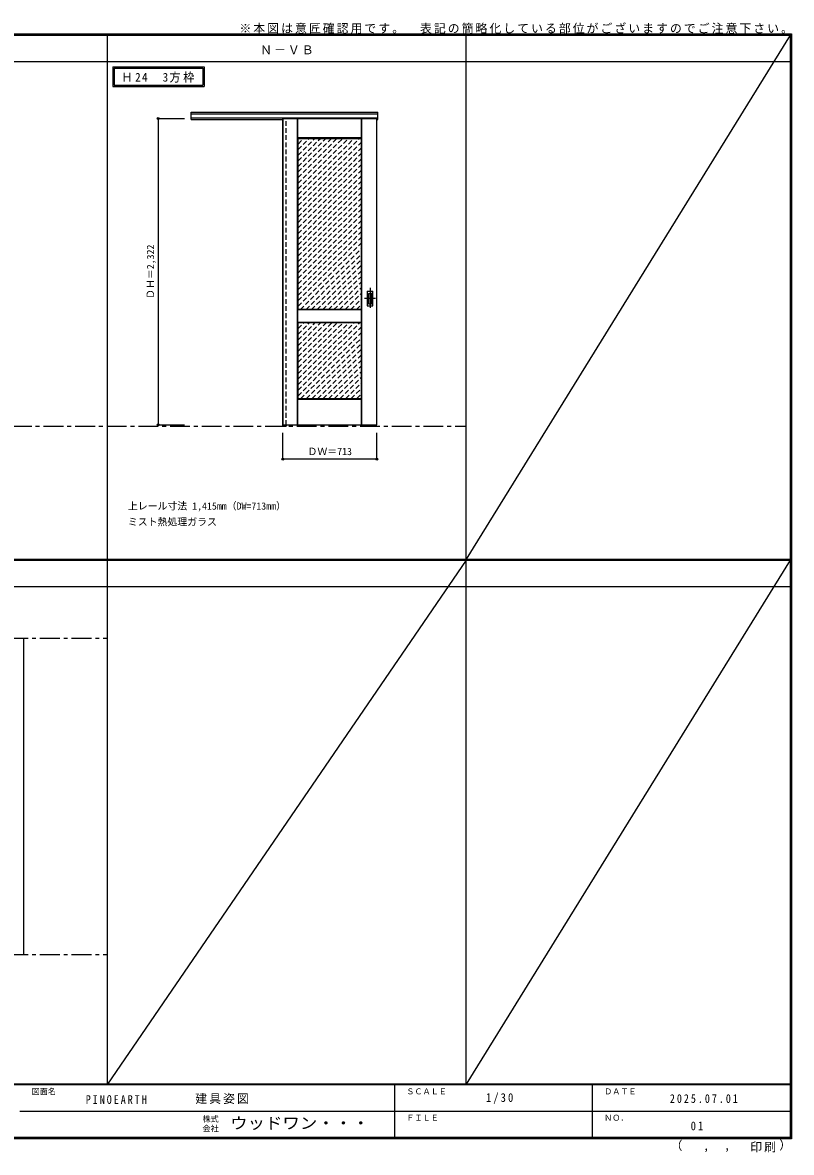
# Model space of a CAD drawing. Units: millimetres, scale not verified. Extents: x -6000 to 5700, y -4307 to 4260.
# Drawn here: x -129 to 5700, y -4307 to 4260 of the extents above; entities that cross this region are included whole.
import ezdxf
from ezdxf.enums import TextEntityAlignment as Align

# ---------------------------------------------------------------- set-up
doc = ezdxf.new("R2010")
doc.units = ezdxf.units.MM
doc.header["$LTSCALE"] = 30
doc.header["$PDMODE"] = 32
doc.header["$PDSIZE"] = 15
doc.linetypes.add('CHAIN1', pattern=[8, 5, -1, 1, -1])
doc.linetypes.add('DASHED1', pattern=[1.8, 1.2, -0.6])
for name, color, linetype in [('0-1_通り芯', 4, 'CHAIN1'), ('0-2_扉', 3, 'Continuous'), ('0-3_仕上げ', 7, 'Continuous'), ('0-4_枠', 3, 'Continuous'), ('0-6_引手', 3, 'Continuous'), ('0-A_文字', 7, 'Continuous'), ('0-B_寸法', 7, 'Continuous'), ('0-C_ハッチ', 4, 'DASHED1'), ('F-0_補助線', 7, 'Continuous'), ('F-1_枠', 6, 'Continuous'), ('F-A_文字', 7, 'Continuous')]:
    doc.layers.add(name, color=color, linetype=linetype)
doc.styles.add('ＭＳ ゴシック', font='')
doc.styles.get('ＭＳ ゴシック').set_extended_font_data('MS Gothic')

msp = doc.modelspace()

# ---------------------------------------------------------------- linework, layer by layer
at = {"layer": '0-1_通り芯'}
for p, q in [((2505.25, 2248.5), (2505.25, 2086.5)), ((2546.25, 2167.5), (2464.25, 2167.5))]:
    msp.add_line(p, q, dxfattribs=at)
at = {"layer": '0-1_通り芯', "color": 7}
for p, q in [((-5490, 1201), (3233.5, 1201)), ((-2397.5, -407.5), (515, -407.5)), ((-2397.5, -2807.5), (515, -2807.5))]:
    msp.add_line(p, q, dxfattribs=at)
at = {"layer": '0-2_扉', "color": 4, "linetype": 'DASHED1'}
msp.add_line((1843.25, 3532), (1843.25, 3528), dxfattribs=at)
at = {"layer": '0-2_扉'}
for p in [(1843.25, 3532), (2556.25, 1210)]:
    msp.add_line(p, (2556.25, 3532), dxfattribs=at)
msp.add_lwpolyline([(1843.25, 3532), (1843.25, 1210), (2556.25, 1210)], dxfattribs=at)
at = {"layer": '0-3_仕上げ'}
for p, q in [((1955.25, 1210), (1955.25, 3532)), ((1956.75, 3384.5), (1956.75, 3532)), ((1958.25, 3386), (1958.25, 3532)), ((2441.25, 3386), (2441.25, 3532)), ((2442.75, 3384.5), (2442.75, 3532)), ((2444.25, 1210), (2444.25, 3532)), ((1958.25, 3386), (1956.75, 3384.5)), ((1959.25, 3382), (1956.75, 3384.5)), ((2441.25, 3386), (1958.25, 3386)), ((2442.75, 3384.5), (2440.25, 3382)), ((2441.25, 3386), (2442.75, 3384.5)), ((1956.75, 1987.5), (1956.75, 2082.5)), ((1958.25, 1989), (1958.25, 2081)), ((2441.25, 2081), (1958.25, 2081)), ((2440.25, 2085), (2442.75, 2082.5)), ((1958.25, 1989), (1956.75, 1987.5)), ((1959.25, 1985), (1956.75, 1987.5)), ((1958.25, 1989), (2441.25, 1989)), ((2442.75, 1987.5), (2440.25, 1985)), ((1956.75, 1210), (1956.75, 1407.5)), ((1958.25, 1406), (2441.25, 1406)), ((1958.25, 1210), (1958.25, 1406)), ((2440.25, 1410), (2442.75, 1407.5)), ((2441.25, 1406), (2442.75, 1407.5)), ((2441.25, 1210), (2441.25, 1406)), ((2442.75, 1210), (2442.75, 1407.5))]:
    msp.add_line(p, q, dxfattribs=at)
at = {"layer": '0-3_仕上げ', "color": 3}
for p, q in [((1959.25, 3382), (2440.25, 3382)), ((1959.25, 2085), (1959.25, 3382)), ((2440.25, 2085), (2440.25, 3382)), ((2440.25, 2085), (1959.25, 2085)), ((1959.25, 1985), (2440.25, 1985)), ((1959.25, 1410), (1959.25, 1985)), ((2440.25, 1410), (2440.25, 1985)), ((1959.25, 1410), (2440.25, 1410))]:
    msp.add_line(p, q, dxfattribs=at)
at = {"layer": '0-3_仕上げ'}
for points in [[(1958.25, 2081), (1956.75, 2082.5), (1959.25, 2085)], [(2441.25, 1989), (2441.25, 2081), (2442.75, 2082.5)], [(2441.25, 1989), (2442.75, 1987.5), (2442.75, 2082.5)], [(1958.25, 1406), (1956.75, 1407.5), (1959.25, 1410)]]:
    msp.add_lwpolyline(points, dxfattribs=at)
at = {"layer": '0-4_枠'}
for p, q in [((1149.25, 3582), (2564.25, 3582)), ((1149.25, 3525), (1149.25, 3582)), ((1149.25, 3569), (2564.25, 3569)), ((1149.25, 3537), (2564.25, 3537)), ((1149.25, 3525), (1843.25, 3525)), ((1842.25, 3537), (1842.25, 1201)), ((1870.25, 3532), (1870.25, 3537)), ((2556.25, 3525), (2564.25, 3525)), ((2564.25, 3525), (2564.25, 3582)), ((1842.25, 1201), (1870.25, 1201)), ((1870.25, 1210), (1870.25, 1201)), ((-119.25, -2807.5), (-119.25, -407.5))]:
    msp.add_line(p, q, dxfattribs=at)
at = {"layer": '0-4_枠', "color": 4, "linetype": 'DASHED1'}
msp.add_line((1870.25, 1210), (1870.25, 3532), dxfattribs=at)
at = {"layer": '0-6_引手'}
for p, q in [((2484.25, 2221), (2484.25, 2114)), ((2485.75, 2222.5), (2524.75, 2222.5)), ((2526.25, 2114), (2526.25, 2221)), ((2485.75, 2112.5), (2524.75, 2112.5))]:
    msp.add_line(p, q, dxfattribs=at)
at = {"layer": '0-6_引手', "color": 7}
for p, q in [((2492.75, 2205), (2492.75, 2130)), ((2494.25, 2206.5), (2516.25, 2206.5)), ((2517.75, 2130), (2517.75, 2205)), ((2494.25, 2128.5), (2516.25, 2128.5))]:
    msp.add_line(p, q, dxfattribs=at)
at = {"layer": '0-6_引手'}
for centre, start, end in [((2485.75, 2221), 90, 180), ((2524.75, 2221), 0, 90), ((2485.75, 2114), 180, 270), ((2524.75, 2114), 270, 0)]:
    msp.add_arc(centre, 1.5, start, end, dxfattribs=at)
at = {"layer": '0-6_引手', "color": 7}
for centre, start, end in [((2494.25, 2205), 90, 180), ((2516.25, 2205), 0, 90), ((2494.25, 2130), 180, 270), ((2516.25, 2130), 270, 0)]:
    msp.add_arc(centre, 1.5, start, end, dxfattribs=at)
at = {"layer": '0-A_文字'}
for p, q in [((555, 3925), (555, 3775)), ((565, 3915), (565, 3785)), ((565, 3915), (1237.62, 3915)), ((1237.62, 3915), (1237.62, 3785)), ((555, 3775), (1247.62, 3775)), ((565, 3785), (1237.62, 3785))]:
    msp.add_line(p, q, dxfattribs=at)
msp.add_lwpolyline([(555, 3925), (1247.62, 3925), (1247.62, 3775)], dxfattribs=at)
at = {"layer": '0-B_寸法', "color": 4}
for p, q in [((899.25, 3532), (1099.25, 3532)), ((1843.25, 949), (1843.25, 1149)), ((2556.25, 949), (2556.25, 1149)), ((2556.25, 949), (1843.25, 949))]:
    msp.add_line(p, q, dxfattribs=at)
msp.add_lwpolyline([(899.25, 3532), (899.25, 1210), (1099.25, 1210)], dxfattribs=at)
at = {"layer": '0-B_寸法'}
for p in [(899.25, 3532), (899.25, 1210), (1843.25, 949), (2556.25, 949)]:
    msp.add_point(p, dxfattribs=at)
at = {"layer": '0-C_ハッチ'}
for p, q in [((1959.25, 2957.78), (2383.47, 3382)), ((1959.25, 2915.35), (2425.9, 3382)), ((1959.25, 3000.21), (2341.04, 3382)), ((1959.25, 3339.62), (2001.63, 3382)), ((1959.25, 3042.63), (2298.62, 3382)), ((1959.25, 3085.06), (2256.19, 3382)), ((1959.25, 3127.49), (2213.76, 3382)), ((1959.25, 3169.91), (2171.34, 3382)), ((1959.25, 3212.34), (2128.91, 3382)), ((1959.25, 3254.77), (2086.49, 3382)), ((1959.25, 3297.19), (2044.06, 3382)), ((1959.25, 2872.93), (2440.25, 3353.93)), ((1959.25, 2830.5), (2440.25, 3311.5)), ((1959.25, 2788.07), (2440.25, 3269.07)), ((1959.25, 2745.65), (2440.25, 3226.65)), ((1959.25, 2703.22), (2440.25, 3184.22)), ((1959.25, 2660.8), (2440.25, 3141.8)), ((1959.25, 2618.37), (2440.25, 3099.37)), ((1959.25, 2575.94), (2440.25, 3056.94)), ((1959.25, 3042.63), (1959.62, 3043)), ((1959.25, 2533.52), (2440.25, 3014.52)), ((1959.25, 2491.09), (2440.25, 2972.09)), ((1959.25, 2448.66), (2440.25, 2929.66)), ((1959.25, 2406.24), (2440.25, 2887.24)), ((1959.25, 2363.81), (2440.25, 2844.81)), ((1959.25, 2321.38), (2440.25, 2802.38)), ((1959.25, 2278.96), (2440.25, 2759.96)), ((1959.25, 2236.53), (2440.25, 2717.53)), ((1959.25, 2194.1), (2440.25, 2675.1)), ((1959.25, 2151.68), (2440.25, 2632.68)), ((1959.25, 2109.25), (2440.25, 2590.25)), ((1977.42, 2085), (2440.25, 2547.83)), ((2019.85, 2085), (2440.25, 2505.4)), ((2062.28, 2085), (2440.25, 2462.97)), ((2104.7, 2085), (2440.25, 2420.55)), ((2147.13, 2085), (2440.25, 2378.12)), ((2189.56, 2085), (2440.25, 2335.69)), ((2231.98, 2085), (2440.25, 2293.27)), ((2274.41, 2085), (2440.25, 2250.84)), ((2316.84, 2085), (2440.25, 2208.41)), ((2359.26, 2085), (2440.25, 2165.99)), ((2401.69, 2085), (2440.25, 2123.56)), ((1959.25, 1515.28), (2428.97, 1985)), ((1959.25, 1981.97), (1962.28, 1985)), ((1959.25, 1939.55), (2004.7, 1985)), ((1959.25, 1897.12), (2047.13, 1985)), ((1959.25, 1854.69), (2089.56, 1985)), ((1959.25, 1812.27), (2131.98, 1985)), ((1959.25, 1769.84), (2174.41, 1985)), ((1959.25, 1727.41), (2216.84, 1985)), ((1959.25, 1684.99), (2259.26, 1985)), ((1959.25, 1642.56), (2301.69, 1985)), ((1959.25, 1600.14), (2344.11, 1985)), ((1959.25, 1557.71), (2386.54, 1985)), ((1959.25, 1472.86), (2440.25, 1953.86)), ((1959.25, 1430.43), (2440.25, 1911.43)), ((1981.25, 1410), (2440.25, 1869)), ((2023.67, 1410), (2440.25, 1826.58)), ((2066.1, 1410), (2440.25, 1784.15)), ((2108.53, 1410), (2440.25, 1741.72)), ((2150.95, 1410), (2440.25, 1699.3)), ((2193.38, 1410), (2440.25, 1656.87)), ((2235.81, 1410), (2440.25, 1614.44)), ((2278.23, 1410), (2440.25, 1572.02)), ((2320.66, 1410), (2440.25, 1529.59)), ((2363.09, 1410), (2440.25, 1487.17)), ((1974.98, 1410), (1975.45, 1410.47)), ((2405.51, 1410), (2440.25, 1444.74))]:
    msp.add_line(p, q, dxfattribs=at)
at = {"layer": 'F-0_補助線'}
for p, q in [((5690, 4165), (3233.5, 190.5)), ((3233.5, 184.5), (515, -3790)), ((5690, 184.5), (3233.5, -3790))]:
    msp.add_line(p, q, dxfattribs=at)
at = {"layer": 'F-1_枠'}
for p, q in [((-6000, 4175), (5700, 4175)), ((-6000, 4170), (5700, 4170)), ((-6000, 4165), (5700, 4165)), ((515, -3790), (515, 4175)), ((3233.5, -3790), (3233.5, 4175)), ((5690, 4175), (5690, -4205)), ((5695, 4175), (5695, -4205)), ((5700, 4175), (5700, -4205)), ((-6000, 3965), (5700, 3965)), ((-6000, 190.5), (5700, 190.5)), ((-6000, 187.5), (5700, 187.5)), ((-6000, 184.5), (5700, 184.5)), ((-6000, -15.5), (5700, -15.5)), ((5700, -3790), (-6000, -3790)), ((5700, -3795), (-6000, -3795)), ((2690, -3795), (2690, -4195)), ((4190, -3795), (4190, -4195)), ((-150, -3995), (5690, -3995.01)), ((5700, -4195), (-6000, -4195)), ((5700, -4200), (-6000, -4200)), ((5700, -4205), (-6000, -4205))]:
    msp.add_line(p, q, dxfattribs=at)

# ---------------------------------------------------------------- texts
at = {"layer": '0-A_文字', "style": 'ＭＳ ゴシック'}
for s, p in [('上レール寸法 1,415mm（DW=713mm）', (669.25, 550.5)), ('ミスト熱処理ガラス', (669.25, 430.5))]:
    msp.add_text(s, height=54.99, dxfattribs=at).set_placement(p, align=Align.BOTTOM_LEFT)
at = {"layer": '0-A_文字', "char_height": 65.98, "attachment_point": 7, "style": 'ＭＳ ゴシック'}
for s, insert in [('\\T1.17;※本図は意匠確認用です。\u3000表記の簡略化している部位がございますのでご注意下さい。', (1515, 4175)), ('\\T1.17;Ｎ－ＶＢ', (1671.75, 4020)), ('\\T1.22;\\W0.95;Ｈ24\u30003方枠', (619.66, 3805))]:
    msp.add_mtext(s, dxfattribs=dict(at, insert=insert))
at = {"layer": '0-B_寸法', "style": 'ＭＳ ゴシック'}
msp.add_text('ＤＨ＝2,322', height=54.99, rotation=90, dxfattribs=at).set_placement((884.25, 2164.75), align=Align.BOTTOM_LEFT)
msp.add_text('ＤＷ＝713', height=54.99, dxfattribs=at).set_placement((2031, 964), align=Align.BOTTOM_LEFT)
at = {"layer": 'F-A_文字', "style": 'ＭＳ ゴシック'}
for s, height, p in [('図面名', 43.99, (-60, -3880)), ('ＳＣＡＬＥ', 43.99, (2780, -3880)), ('ＤＡＴＥ', 43.99, (4280, -3880)), ('株式', 43.99, (1235, -4089)), ('ＦＩＬＥ', 43.99, (2780, -4080)), ('ＮＯ．', 43.99, (4280, -4080)), ('会社', 43.99, (1235, -4161)), ('（', 65.98, (4784.03, -4308.31)), (',', 65.98, (5031.28, -4308.31)), (',', 65.98, (5190.2, -4305.53)), ('）', 65.98, (5608.4, -4304.13))]:
    msp.add_text(s, height=height, dxfattribs=at).set_placement(p, align=Align.BOTTOM_LEFT)
at = {"layer": 'F-A_文字', "style": 'ＭＳ ゴシック', "width": 1.1}
msp.add_text('ウッドワン・・・', height=87.98, dxfattribs=at).set_placement((1445, -4155), align=Align.BOTTOM_LEFT)
at = {"layer": 'F-A_文字', "char_height": 65.98, "attachment_point": 7, "style": 'ＭＳ ゴシック'}
for s, insert in [('\\T1.38;\\W0.9;1/30', (3383.75, -3940)), ('\\T1.39;\\W0.85;PINOEARTH', (350, -3940)), ('\\T1.17;建具姿図', (1180.42, -3940)), ('\\T1.39;\\W0.85;2025.07.01', (4778.75, -3932.5)), ('\\T1.36;\\W0.9;01', (4936.25, -4140)), ('\\T1.17;印刷', (5388.15, -4306.92))]:
    msp.add_mtext(s, dxfattribs=dict(at, insert=insert))

doc.saveas('drawing.dxf')
